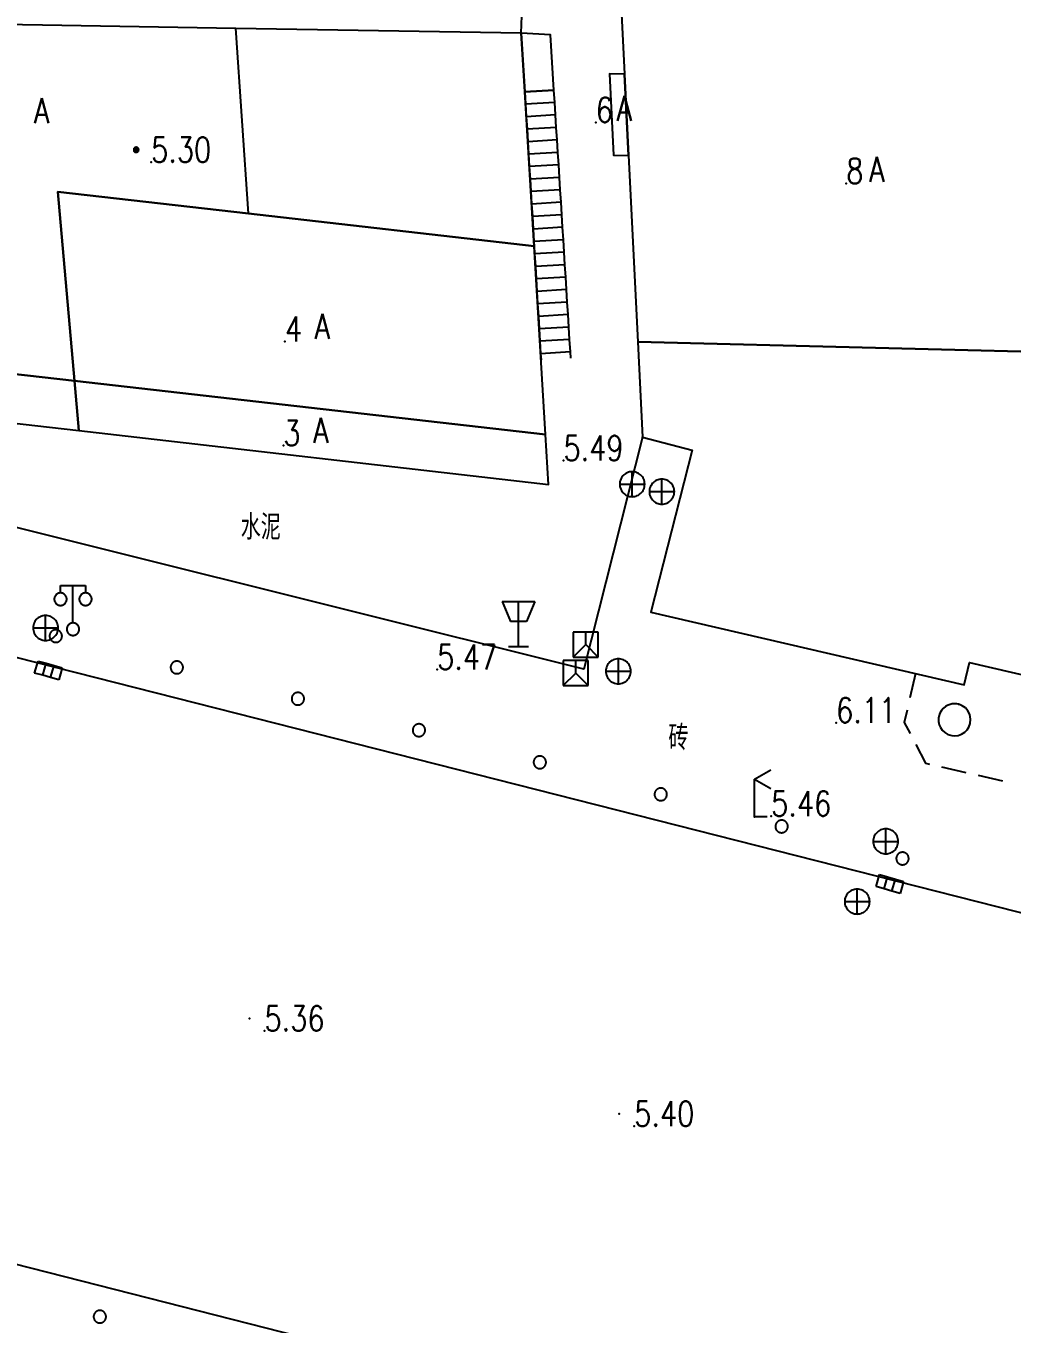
# Model space of a CAD drawing. Extents: x 500064 to 501389, y 2542464 to 2545400.
# Drawn here: x 500877.9 to 500917.3, y 2542684.2 to 2542736.1 of the extents above; entities that cross this region are included whole.
import ezdxf

# ---------------------------------------------------------------- set-up
doc = ezdxf.new("R2010")
doc.units = 0
doc.header["$LTSCALE"] = 0.5
doc.linetypes.add('CENTER', pattern=[50.8, 31.75, -6.35, 6.35, -6.35])
doc.layers.add('地形图', color=8, linetype='CONTINUOUS')
doc.styles.add('HZ', font='romans.shx', dxfattribs={"width": 0.8, "bigfont": 'hztxt.shx'})

msp = doc.modelspace()

# ---------------------------------------------------------------- linework, layer by layer
at = {"layer": '地形图'}
for points in [[(500913.088, 2542738.08), (500913.115, 2542737.365), (500910.619, 2542737.238), (500910.59, 2542737.998), (500901.658, 2542737.708), (500901.833, 2542734.212), (500901.994, 2542730.961), (500902.364, 2542723.508), (500921.375, 2542723.033), (500921.285, 2542719.441), (500941.862, 2542718.932), (500941.429, 2542726), (500941.28, 2542728.431), (500941.172, 2542730.194), (500932.115, 2542730.126), (500921.55, 2542730.046), (500921.476, 2542727.084), (500918.377, 2542727.161), (500918.517, 2542732.759), (500921.594, 2542732.682), (500921.691, 2542738.36)], [(500874.561, 2542736.246), (500869.618, 2542736.33), (500870.791, 2542722.982), (500879.85, 2542721.95), (500879.176, 2542729.517), (500886.805, 2542728.647), (500898.223, 2542727.344), (500897.85, 2542733.514), (500897.708, 2542735.858), (500886.296, 2542736.049), (500878.573, 2542736.179)], [(500899.016, 2542733.584), (500898.878, 2542735.788), (500897.708, 2542735.858), (500897.85, 2542733.514)], [(500901.994, 2542730.961), (500901.833, 2542734.212), (500901.233, 2542734.227), (500901.395, 2542730.981)], [(500898.223, 2542727.344), (500886.805, 2542728.647), (500879.176, 2542729.517), (500879.85, 2542721.95), (500898.678, 2542719.808)], [(500902.553, 2542719.694), (500904.541, 2542719.175), (500902.892, 2542712.695), (500915.418, 2542709.788), (500915.626, 2542710.683), (500923.378, 2542708.888), (500923.17, 2542707.991), (500929.098, 2542706.619), (500929.55, 2542708.57), (500942.515, 2542708.249), (500941.862, 2542718.932), (500921.285, 2542719.441), (500921.375, 2542723.033), (500902.364, 2542723.508)], [(500870.791, 2542722.982), (500870.985, 2542720.995), (500880.027, 2542719.96), (500879.85, 2542721.95)], [(500879.85, 2542721.95), (500880.027, 2542719.96), (500898.799, 2542717.811), (500898.678, 2542719.808)]]:
    msp.add_lwpolyline(points, close=True, dxfattribs=at)
for points in [[(500897.708, 2542735.858), (500897.768, 2542737.607)], [(500886.805, 2542728.647), (500886.296, 2542736.061)], [(500899.016, 2542733.584), (500898.878, 2542735.788), (500897.708, 2542735.858)], [(500899.016, 2542733.584), (500897.85, 2542733.514)], [(500897.85, 2542733.514), (500897.88, 2542733.014), (500897.91, 2542732.515), (500897.94, 2542732.016), (500897.971, 2542731.517), (500898.001, 2542731.018), (500898.031, 2542730.519), (500898.061, 2542730.02), (500898.091, 2542729.521), (500898.121, 2542729.022), (500898.151, 2542728.523), (500898.182, 2542728.024), (500898.212, 2542727.524), (500898.223, 2542727.344), (500898.242, 2542727.025), (500898.272, 2542726.526), (500898.302, 2542726.027), (500898.332, 2542725.528), (500898.363, 2542725.029), (500898.393, 2542724.53), (500898.423, 2542724.031), (500898.453, 2542723.532), (500898.483, 2542723.033), (500898.498, 2542722.786)], [(500899.688, 2542722.858), (500899.673, 2542723.105), (500899.641, 2542723.604), (500899.61, 2542724.103), (500899.579, 2542724.602), (500899.548, 2542725.101), (500899.517, 2542725.6), (500899.485, 2542726.099), (500899.454, 2542726.598), (500899.423, 2542727.097), (500899.392, 2542727.596), (500899.36, 2542728.095), (500899.329, 2542728.594), (500899.298, 2542729.093), (500899.266, 2542729.592), (500899.235, 2542730.091), (500899.204, 2542730.59), (500899.173, 2542731.089), (500899.142, 2542731.588), (500899.11, 2542732.087), (500899.079, 2542732.586), (500899.047, 2542733.085), (500899.016, 2542733.584)], [(500899.047, 2542733.085), (500897.88, 2542733.014)], [(500899.079, 2542732.586), (500897.91, 2542732.515)], [(500899.11, 2542732.087), (500897.94, 2542732.016)], [(500882.314, 2542731.092), (500882.325, 2542731.093), (500882.335, 2542731.094), (500882.345, 2542731.097), (500882.355, 2542731.101), (500882.364, 2542731.106), (500882.373, 2542731.111), (500882.381, 2542731.118), (500882.388, 2542731.125), (500882.395, 2542731.133), (500882.398, 2542731.138), (500882.401, 2542731.142), (500882.405, 2542731.152), (500882.409, 2542731.161), (500882.412, 2542731.171), (500882.414, 2542731.182), (500882.414, 2542731.192), (500882.414, 2542731.203), (500882.412, 2542731.213), (500882.409, 2542731.223), (500882.405, 2542731.233), (500882.402, 2542731.239), (500882.401, 2542731.242), (500882.395, 2542731.251), (500882.388, 2542731.259), (500882.381, 2542731.267), (500882.373, 2542731.273), (500882.364, 2542731.279), (500882.363, 2542731.279), (500882.355, 2542731.284), (500882.345, 2542731.287), (500882.335, 2542731.29), (500882.325, 2542731.292), (500882.314, 2542731.292), (500882.304, 2542731.292), (500882.293, 2542731.29), (500882.283, 2542731.287), (500882.273, 2542731.284), (500882.264, 2542731.279), (500882.255, 2542731.273), (500882.247, 2542731.267), (500882.24, 2542731.259), (500882.233, 2542731.251), (500882.23, 2542731.246), (500882.227, 2542731.242), (500882.223, 2542731.233), (500882.219, 2542731.223), (500882.216, 2542731.213), (500882.215, 2542731.203), (500882.214, 2542731.192), (500882.215, 2542731.182), (500882.216, 2542731.171), (500882.219, 2542731.161), (500882.223, 2542731.152), (500882.226, 2542731.145), (500882.227, 2542731.142), (500882.233, 2542731.133), (500882.24, 2542731.125), (500882.247, 2542731.118), (500882.255, 2542731.111), (500882.264, 2542731.106), (500882.265, 2542731.105), (500882.273, 2542731.101), (500882.283, 2542731.097), (500882.293, 2542731.094), (500882.304, 2542731.093), (500882.314, 2542731.092)], [(500882.265, 2542731.105), (500882.398, 2542731.138), (500882.401, 2542731.142), (500882.227, 2542731.142), (500882.226, 2542731.145), (500882.414, 2542731.192), (500882.214, 2542731.192), (500882.402, 2542731.239), (500882.401, 2542731.242), (500882.227, 2542731.242), (500882.23, 2542731.246), (500882.363, 2542731.279)], [(500899.142, 2542731.588), (500897.971, 2542731.517)], [(500899.173, 2542731.089), (500898.001, 2542731.018)], [(500899.204, 2542730.59), (500898.031, 2542730.519)], [(500899.235, 2542730.091), (500898.061, 2542730.02)], [(500898.223, 2542727.344), (500886.805, 2542728.647), (500879.176, 2542729.517), (500879.849, 2542721.956)], [(500899.266, 2542729.592), (500898.091, 2542729.521)], [(500899.298, 2542729.093), (500898.121, 2542729.022)], [(500899.329, 2542728.594), (500898.151, 2542728.523)], [(500899.36, 2542728.095), (500898.182, 2542728.024)], [(500899.392, 2542727.596), (500898.212, 2542727.524)], [(500899.423, 2542727.097), (500898.242, 2542727.025)], [(500899.454, 2542726.598), (500898.272, 2542726.526)], [(500899.485, 2542726.099), (500898.302, 2542726.027)], [(500899.517, 2542725.6), (500898.332, 2542725.528)], [(500899.548, 2542725.101), (500898.363, 2542725.029)], [(500899.579, 2542724.602), (500898.393, 2542724.53)], [(500899.61, 2542724.103), (500898.423, 2542724.031)], [(500899.641, 2542723.604), (500898.453, 2542723.532)], [(500902.407, 2542723.507), (500921.375, 2542723.033), (500921.285, 2542719.441), (500941.84, 2542718.929)], [(500870.791, 2542722.982), (500870.996, 2542717.712), (500871.112, 2542714.733), (500871.154, 2542714.477), (500871.201, 2542714.27), (500871.253, 2542714.087), (500871.391, 2542713.713), (500871.518, 2542713.447), (500871.657, 2542713.204), (500871.838, 2542712.94), (500872.007, 2542712.73), (500872.308, 2542712.419), (500872.507, 2542712.248), (500872.665, 2542712.128), (500939.943, 2542695.013)], [(500870.792, 2542722.982), (500870.985, 2542720.995), (500880.027, 2542719.96), (500879.85, 2542721.95)], [(500899.673, 2542723.105), (500898.483, 2542723.033)], [(500879.85, 2542721.95), (500880.027, 2542719.96), (500898.799, 2542717.811), (500898.678, 2542719.808)], [(500902.553, 2542719.694), (500900.214, 2542710.415), (500870.996, 2542717.712)], [(500902.144, 2542717.317), (500902.196, 2542717.32), (500902.248, 2542717.328), (500902.299, 2542717.342), (500902.347, 2542717.361), (500902.394, 2542717.384), (500902.438, 2542717.413), (500902.479, 2542717.446), (500902.516, 2542717.483), (500902.549, 2542717.524), (500902.577, 2542717.567), (500902.601, 2542717.614), (500902.62, 2542717.663), (500902.633, 2542717.713), (500902.641, 2542717.765), (500902.644, 2542717.817), (500902.641, 2542717.87), (500902.633, 2542717.921), (500902.62, 2542717.972), (500902.601, 2542718.021), (500902.577, 2542718.067), (500902.549, 2542718.111), (500902.516, 2542718.152), (500902.479, 2542718.189), (500902.438, 2542718.222), (500902.394, 2542718.25), (500902.347, 2542718.274), (500902.299, 2542718.293), (500902.248, 2542718.307), (500902.196, 2542718.315), (500902.144, 2542718.317), (500902.092, 2542718.315), (500902.04, 2542718.307), (500901.99, 2542718.293), (500901.941, 2542718.274), (500901.894, 2542718.25), (500901.85, 2542718.222), (500901.809, 2542718.189), (500901.772, 2542718.152), (500901.74, 2542718.111), (500901.711, 2542718.067), (500901.687, 2542718.021), (500901.669, 2542717.972), (500901.655, 2542717.921), (500901.647, 2542717.87), (500901.644, 2542717.817), (500901.647, 2542717.765), (500901.655, 2542717.713), (500901.669, 2542717.663), (500901.687, 2542717.614), (500901.711, 2542717.567), (500901.74, 2542717.524), (500901.772, 2542717.483), (500901.809, 2542717.446), (500901.85, 2542717.413), (500901.894, 2542717.384), (500901.941, 2542717.361), (500901.99, 2542717.342), (500902.04, 2542717.328), (500902.092, 2542717.32), (500902.144, 2542717.317)], [(500902.144, 2542717.317), (500902.144, 2542717.817), (500902.144, 2542718.317)], [(500901.644, 2542717.817), (500902.144, 2542717.817), (500902.644, 2542717.817)], [(500903.33, 2542717.02), (500903.382, 2542717.022), (500903.433, 2542717.031), (500903.484, 2542717.044), (500903.533, 2542717.063), (500903.58, 2542717.087), (500903.623, 2542717.115), (500903.664, 2542717.148), (500903.701, 2542717.185), (500903.734, 2542717.226), (500903.763, 2542717.27), (500903.786, 2542717.316), (500903.805, 2542717.365), (500903.819, 2542717.416), (500903.827, 2542717.468), (500903.83, 2542717.52), (500903.827, 2542717.572), (500903.819, 2542717.624), (500903.805, 2542717.674), (500903.786, 2542717.723), (500903.763, 2542717.77), (500903.734, 2542717.814), (500903.701, 2542717.854), (500903.664, 2542717.891), (500903.623, 2542717.924), (500903.58, 2542717.953), (500903.533, 2542717.977), (500903.484, 2542717.995), (500903.433, 2542718.009), (500903.382, 2542718.017), (500903.33, 2542718.02), (500903.277, 2542718.017), (500903.226, 2542718.009), (500903.175, 2542717.995), (500903.126, 2542717.977), (500903.08, 2542717.953), (500903.036, 2542717.924), (500902.995, 2542717.891), (500902.958, 2542717.854), (500902.925, 2542717.814), (500902.896, 2542717.77), (500902.873, 2542717.723), (500902.854, 2542717.674), (500902.84, 2542717.624), (500902.832, 2542717.572), (500902.83, 2542717.52), (500902.832, 2542717.468), (500902.84, 2542717.416), (500902.854, 2542717.365), (500902.873, 2542717.316), (500902.896, 2542717.27), (500902.925, 2542717.226), (500902.958, 2542717.185), (500902.995, 2542717.148), (500903.036, 2542717.115), (500903.08, 2542717.087), (500903.126, 2542717.063), (500903.175, 2542717.044), (500903.226, 2542717.031), (500903.277, 2542717.022), (500903.33, 2542717.02)], [(500903.33, 2542717.02), (500903.33, 2542717.52), (500903.33, 2542718.02)], [(500902.83, 2542717.52), (500903.33, 2542717.52), (500903.83, 2542717.52)], [(500879.288, 2542713.467), (500879.288, 2542713.767)], [(500879.288, 2542713.767), (500879.788, 2542713.767), (500880.288, 2542713.767)], [(500879.788, 2542712.267), (500879.788, 2542713.767)], [(500880.288, 2542713.767), (500880.288, 2542713.467)], [(500879.288, 2542712.967), (500879.314, 2542712.969), (500879.34, 2542712.973), (500879.365, 2542712.979), (500879.39, 2542712.989), (500879.413, 2542713.001), (500879.435, 2542713.015), (500879.455, 2542713.031), (500879.474, 2542713.05), (500879.49, 2542713.07), (500879.505, 2542713.092), (500879.517, 2542713.115), (500879.526, 2542713.14), (500879.533, 2542713.165), (500879.537, 2542713.191), (500879.538, 2542713.217), (500879.537, 2542713.243), (500879.533, 2542713.269), (500879.526, 2542713.294), (500879.517, 2542713.319), (500879.505, 2542713.342), (500879.49, 2542713.364), (500879.474, 2542713.384), (500879.455, 2542713.403), (500879.435, 2542713.419), (500879.413, 2542713.434), (500879.39, 2542713.446), (500879.365, 2542713.455), (500879.34, 2542713.462), (500879.314, 2542713.466), (500879.288, 2542713.467), (500879.262, 2542713.466), (500879.236, 2542713.462), (500879.211, 2542713.455), (500879.187, 2542713.446), (500879.163, 2542713.434), (500879.141, 2542713.419), (500879.121, 2542713.403), (500879.102, 2542713.384), (500879.086, 2542713.364), (500879.072, 2542713.342), (500879.06, 2542713.319), (500879.05, 2542713.294), (500879.044, 2542713.269), (500879.04, 2542713.243), (500879.038, 2542713.217), (500879.04, 2542713.191), (500879.044, 2542713.165), (500879.05, 2542713.14), (500879.06, 2542713.115), (500879.072, 2542713.092), (500879.086, 2542713.07), (500879.102, 2542713.05), (500879.121, 2542713.031), (500879.141, 2542713.015), (500879.163, 2542713.001), (500879.187, 2542712.989), (500879.211, 2542712.979), (500879.236, 2542712.973), (500879.262, 2542712.969), (500879.288, 2542712.967)], [(500880.288, 2542712.967), (500880.314, 2542712.969), (500880.34, 2542712.973), (500880.365, 2542712.979), (500880.39, 2542712.989), (500880.413, 2542713.001), (500880.435, 2542713.015), (500880.455, 2542713.031), (500880.474, 2542713.05), (500880.49, 2542713.07), (500880.505, 2542713.092), (500880.517, 2542713.115), (500880.526, 2542713.14), (500880.533, 2542713.165), (500880.537, 2542713.191), (500880.538, 2542713.217), (500880.537, 2542713.243), (500880.533, 2542713.269), (500880.526, 2542713.294), (500880.517, 2542713.319), (500880.505, 2542713.342), (500880.49, 2542713.364), (500880.474, 2542713.384), (500880.455, 2542713.403), (500880.435, 2542713.419), (500880.413, 2542713.434), (500880.39, 2542713.446), (500880.365, 2542713.455), (500880.34, 2542713.462), (500880.314, 2542713.466), (500880.288, 2542713.467), (500880.262, 2542713.466), (500880.236, 2542713.462), (500880.211, 2542713.455), (500880.187, 2542713.446), (500880.163, 2542713.434), (500880.141, 2542713.419), (500880.121, 2542713.403), (500880.102, 2542713.384), (500880.086, 2542713.364), (500880.072, 2542713.342), (500880.06, 2542713.319), (500880.05, 2542713.294), (500880.044, 2542713.269), (500880.04, 2542713.243), (500880.038, 2542713.217), (500880.04, 2542713.191), (500880.044, 2542713.165), (500880.05, 2542713.14), (500880.06, 2542713.115), (500880.072, 2542713.092), (500880.086, 2542713.07), (500880.102, 2542713.05), (500880.121, 2542713.031), (500880.141, 2542713.015), (500880.163, 2542713.001), (500880.187, 2542712.989), (500880.211, 2542712.979), (500880.236, 2542712.973), (500880.262, 2542712.969), (500880.288, 2542712.967)], [(500896.948, 2542713.12), (500897.273, 2542712.32)], [(500896.948, 2542713.12), (500897.598, 2542713.12), (500898.248, 2542713.12)], [(500897.598, 2542711.32), (500897.598, 2542712.32), (500897.598, 2542713.12)], [(500898.248, 2542713.12), (500897.923, 2542712.32)], [(500878.693, 2542711.568), (500878.745, 2542711.57), (500878.797, 2542711.579), (500878.847, 2542711.592), (500878.888, 2542711.608), (500878.896, 2542711.611), (500878.943, 2542711.635), (500878.987, 2542711.663), (500879.027, 2542711.696), (500879.064, 2542711.733), (500879.097, 2542711.774), (500879.126, 2542711.818), (500879.15, 2542711.864), (500879.168, 2542711.913), (500879.182, 2542711.964), (500879.184, 2542711.977), (500879.19, 2542712.015), (500879.193, 2542712.068), (500879.19, 2542712.12), (500879.182, 2542712.172), (500879.168, 2542712.222), (500879.15, 2542712.271), (500879.126, 2542712.318), (500879.097, 2542712.362), (500879.064, 2542712.402), (500879.027, 2542712.439), (500878.987, 2542712.472), (500878.943, 2542712.501), (500878.896, 2542712.524), (500878.847, 2542712.543), (500878.797, 2542712.557), (500878.745, 2542712.565), (500878.693, 2542712.568), (500878.641, 2542712.565), (500878.589, 2542712.557), (500878.538, 2542712.543), (500878.489, 2542712.524), (500878.443, 2542712.501), (500878.399, 2542712.472), (500878.358, 2542712.439), (500878.321, 2542712.402), (500878.288, 2542712.362), (500878.26, 2542712.318), (500878.236, 2542712.271), (500878.217, 2542712.222), (500878.204, 2542712.172), (500878.196, 2542712.12), (500878.193, 2542712.068), (500878.196, 2542712.015), (500878.204, 2542711.964), (500878.217, 2542711.913), (500878.236, 2542711.864), (500878.26, 2542711.818), (500878.288, 2542711.774), (500878.321, 2542711.733), (500878.358, 2542711.696), (500878.399, 2542711.663), (500878.443, 2542711.635), (500878.489, 2542711.611), (500878.538, 2542711.592), (500878.589, 2542711.579), (500878.641, 2542711.57), (500878.693, 2542711.568)], [(500878.693, 2542711.568), (500878.693, 2542712.068), (500878.693, 2542712.568)], [(500878.193, 2542712.068), (500878.693, 2542712.068), (500879.193, 2542712.068)], [(500879.099, 2542711.492), (500879.114, 2542711.492), (500879.13, 2542711.494), (500879.146, 2542711.496), (500879.161, 2542711.5), (500879.176, 2542711.504), (500879.191, 2542711.509), (500879.205, 2542711.516), (500879.219, 2542711.523), (500879.233, 2542711.531), (500879.246, 2542711.539), (500879.258, 2542711.549), (500879.27, 2542711.559), (500879.281, 2542711.57), (500879.291, 2542711.582), (500879.301, 2542711.595), (500879.31, 2542711.608), (500879.318, 2542711.621), (500879.325, 2542711.635), (500879.331, 2542711.649), (500879.337, 2542711.664), (500879.341, 2542711.679), (500879.345, 2542711.695), (500879.347, 2542711.71), (500879.349, 2542711.726), (500879.349, 2542711.741), (500879.349, 2542711.757), (500879.347, 2542711.773), (500879.345, 2542711.788), (500879.341, 2542711.804), (500879.337, 2542711.819), (500879.332, 2542711.833), (500879.326, 2542711.848), (500879.319, 2542711.862), (500879.311, 2542711.875), (500879.302, 2542711.888), (500879.292, 2542711.901), (500879.282, 2542711.913), (500879.271, 2542711.924), (500879.259, 2542711.934), (500879.247, 2542711.944), (500879.234, 2542711.953), (500879.22, 2542711.961), (500879.206, 2542711.968), (500879.192, 2542711.974), (500879.184, 2542711.977), (500879.177, 2542711.98), (500879.162, 2542711.984), (500879.147, 2542711.987), (500879.131, 2542711.99), (500879.115, 2542711.991), (500879.1, 2542711.992), (500879.084, 2542711.991), (500879.068, 2542711.99), (500879.053, 2542711.988), (500879.038, 2542711.984), (500879.022, 2542711.98), (500879.008, 2542711.975), (500878.993, 2542711.968), (500878.979, 2542711.961), (500878.966, 2542711.953), (500878.953, 2542711.945), (500878.94, 2542711.935), (500878.928, 2542711.925), (500878.917, 2542711.913), (500878.907, 2542711.902), (500878.897, 2542711.889), (500878.888, 2542711.876), (500878.88, 2542711.863), (500878.873, 2542711.849), (500878.867, 2542711.834), (500878.862, 2542711.82), (500878.857, 2542711.805), (500878.854, 2542711.789), (500878.851, 2542711.774), (500878.85, 2542711.758), (500878.849, 2542711.742), (500878.85, 2542711.727), (500878.851, 2542711.711), (500878.854, 2542711.696), (500878.857, 2542711.68), (500878.861, 2542711.665), (500878.867, 2542711.65), (500878.873, 2542711.636), (500878.88, 2542711.622), (500878.888, 2542711.608), (500878.897, 2542711.595), (500878.906, 2542711.583), (500878.917, 2542711.571), (500878.928, 2542711.56), (500878.939, 2542711.55), (500878.952, 2542711.54), (500878.965, 2542711.531), (500878.978, 2542711.523), (500878.992, 2542711.516), (500879.007, 2542711.51), (500879.021, 2542711.504), (500879.036, 2542711.5), (500879.052, 2542711.496), (500879.067, 2542711.494), (500879.083, 2542711.492), (500879.099, 2542711.492)], [(500879.788, 2542711.767), (500879.814, 2542711.769), (500879.84, 2542711.773), (500879.865, 2542711.779), (500879.89, 2542711.789), (500879.913, 2542711.801), (500879.935, 2542711.815), (500879.955, 2542711.831), (500879.974, 2542711.85), (500879.99, 2542711.87), (500880.005, 2542711.892), (500880.017, 2542711.915), (500880.026, 2542711.94), (500880.033, 2542711.965), (500880.037, 2542711.991), (500880.038, 2542712.017), (500880.037, 2542712.043), (500880.033, 2542712.069), (500880.026, 2542712.094), (500880.017, 2542712.119), (500880.005, 2542712.142), (500879.99, 2542712.164), (500879.974, 2542712.184), (500879.955, 2542712.203), (500879.935, 2542712.219), (500879.913, 2542712.234), (500879.89, 2542712.246), (500879.865, 2542712.255), (500879.84, 2542712.262), (500879.814, 2542712.266), (500879.788, 2542712.267), (500879.762, 2542712.266), (500879.736, 2542712.262), (500879.711, 2542712.255), (500879.687, 2542712.246), (500879.663, 2542712.234), (500879.641, 2542712.219), (500879.621, 2542712.203), (500879.602, 2542712.184), (500879.586, 2542712.164), (500879.572, 2542712.142), (500879.56, 2542712.119), (500879.55, 2542712.094), (500879.544, 2542712.069), (500879.54, 2542712.043), (500879.538, 2542712.017), (500879.54, 2542711.991), (500879.544, 2542711.965), (500879.55, 2542711.94), (500879.56, 2542711.915), (500879.572, 2542711.892), (500879.586, 2542711.87), (500879.602, 2542711.85), (500879.621, 2542711.831), (500879.641, 2542711.815), (500879.663, 2542711.801), (500879.687, 2542711.789), (500879.711, 2542711.779), (500879.736, 2542711.773), (500879.762, 2542711.769), (500879.788, 2542711.767)], [(500897.598, 2542712.32), (500897.273, 2542712.32)], [(500897.923, 2542712.32), (500897.598, 2542712.32)], [(500899.784, 2542711.902), (500899.784, 2542710.902)], [(500900.784, 2542711.902), (500900.284, 2542711.902), (500899.784, 2542711.902)], [(500900.284, 2542711.402), (500900.284, 2542711.902)], [(500900.784, 2542710.902), (500900.784, 2542711.902)], [(500895.509, 2542682.011), (500780.472, 2542711.364), (500780.167, 2542711.356), (500779.894, 2542711.319), (500779.437, 2542711.188), (500778.873, 2542710.884), (500778.347, 2542710.388), (500778.023, 2542709.87), (500777.406, 2542707.397), (500777.501, 2542673.51)], [(500897.198, 2542711.32), (500897.598, 2542711.32), (500897.998, 2542711.32)], [(500899.784, 2542710.902), (500900.284, 2542711.402)], [(500900.284, 2542711.402), (500900.784, 2542710.902)], [(500878.254, 2542710.262), (500878.391, 2542710.743)], [(500878.391, 2542710.743), (500878.713, 2542710.652), (500879.03, 2542710.561), (500879.353, 2542710.47)], [(500878.576, 2542710.171), (500878.713, 2542710.652)], [(500878.894, 2542710.08), (500879.03, 2542710.561)], [(500879.353, 2542710.47), (500879.216, 2542709.989)], [(500883.939, 2542710.238), (500883.955, 2542710.238), (500883.97, 2542710.24), (500883.986, 2542710.242), (500884.001, 2542710.246), (500884.016, 2542710.25), (500884.031, 2542710.255), (500884.045, 2542710.261), (500884.059, 2542710.269), (500884.073, 2542710.277), (500884.086, 2542710.285), (500884.098, 2542710.295), (500884.11, 2542710.305), (500884.121, 2542710.316), (500884.132, 2542710.328), (500884.141, 2542710.34), (500884.15, 2542710.353), (500884.158, 2542710.367), (500884.165, 2542710.381), (500884.172, 2542710.395), (500884.177, 2542710.41), (500884.181, 2542710.425), (500884.185, 2542710.441), (500884.187, 2542710.456), (500884.189, 2542710.472), (500884.189, 2542710.487), (500884.189, 2542710.503), (500884.187, 2542710.519), (500884.185, 2542710.534), (500884.182, 2542710.55), (500884.177, 2542710.565), (500884.172, 2542710.579), (500884.166, 2542710.594), (500884.159, 2542710.608), (500884.151, 2542710.621), (500884.142, 2542710.634), (500884.132, 2542710.647), (500884.122, 2542710.659), (500884.111, 2542710.67), (500884.099, 2542710.68), (500884.087, 2542710.69), (500884.074, 2542710.699), (500884.06, 2542710.707), (500884.046, 2542710.714), (500884.032, 2542710.72), (500884.017, 2542710.726), (500884.002, 2542710.73), (500883.987, 2542710.733), (500883.971, 2542710.736), (500883.956, 2542710.737), (500883.94, 2542710.738), (500883.924, 2542710.737), (500883.909, 2542710.736), (500883.893, 2542710.734), (500883.878, 2542710.73), (500883.863, 2542710.726), (500883.848, 2542710.721), (500883.833, 2542710.714), (500883.819, 2542710.707), (500883.806, 2542710.699), (500883.793, 2542710.69), (500883.78, 2542710.681), (500883.769, 2542710.67), (500883.758, 2542710.659), (500883.747, 2542710.648), (500883.737, 2542710.635), (500883.729, 2542710.622), (500883.721, 2542710.609), (500883.713, 2542710.595), (500883.707, 2542710.58), (500883.702, 2542710.566), (500883.697, 2542710.551), (500883.694, 2542710.535), (500883.691, 2542710.52), (500883.69, 2542710.504), (500883.689, 2542710.488), (500883.69, 2542710.473), (500883.691, 2542710.457), (500883.694, 2542710.442), (500883.697, 2542710.426), (500883.701, 2542710.411), (500883.707, 2542710.396), (500883.713, 2542710.382), (500883.72, 2542710.368), (500883.728, 2542710.354), (500883.737, 2542710.341), (500883.746, 2542710.329), (500883.757, 2542710.317), (500883.768, 2542710.306), (500883.78, 2542710.296), (500883.792, 2542710.286), (500883.805, 2542710.277), (500883.818, 2542710.269), (500883.832, 2542710.262), (500883.847, 2542710.256), (500883.862, 2542710.25), (500883.877, 2542710.246), (500883.892, 2542710.242), (500883.908, 2542710.24), (500883.923, 2542710.238), (500883.939, 2542710.238)], [(500899.387, 2542710.759), (500899.387, 2542709.759)], [(500900.387, 2542710.759), (500899.887, 2542710.759), (500899.387, 2542710.759)], [(500899.784, 2542710.902), (500900.784, 2542710.902)], [(500899.887, 2542710.259), (500899.887, 2542710.759)], [(500900.387, 2542709.759), (500900.387, 2542710.759)], [(500901.589, 2542709.835), (500901.642, 2542709.837), (500901.693, 2542709.846), (500901.744, 2542709.859), (500901.793, 2542709.878), (500901.839, 2542709.902), (500901.883, 2542709.93), (500901.924, 2542709.963), (500901.961, 2542710), (500901.994, 2542710.041), (500902.022, 2542710.085), (500902.046, 2542710.131), (500902.065, 2542710.18), (500902.078, 2542710.231), (500902.087, 2542710.282), (500902.089, 2542710.335), (500902.087, 2542710.387), (500902.078, 2542710.439), (500902.065, 2542710.489), (500902.046, 2542710.538), (500902.022, 2542710.585), (500901.994, 2542710.628), (500901.961, 2542710.669), (500901.924, 2542710.706), (500901.883, 2542710.739), (500901.839, 2542710.768), (500901.793, 2542710.791), (500901.744, 2542710.81), (500901.693, 2542710.824), (500901.642, 2542710.832), (500901.589, 2542710.835), (500901.537, 2542710.832), (500901.485, 2542710.824), (500901.435, 2542710.81), (500901.386, 2542710.791), (500901.339, 2542710.768), (500901.295, 2542710.739), (500901.255, 2542710.706), (500901.218, 2542710.669), (500901.185, 2542710.628), (500901.156, 2542710.585), (500901.133, 2542710.538), (500901.114, 2542710.489), (500901.1, 2542710.439), (500901.092, 2542710.387), (500901.089, 2542710.335), (500901.092, 2542710.282), (500901.1, 2542710.231), (500901.114, 2542710.18), (500901.133, 2542710.131), (500901.156, 2542710.085), (500901.185, 2542710.041), (500901.218, 2542710), (500901.255, 2542709.963), (500901.295, 2542709.93), (500901.339, 2542709.902), (500901.386, 2542709.878), (500901.435, 2542709.859), (500901.485, 2542709.846), (500901.537, 2542709.837), (500901.589, 2542709.835)], [(500901.589, 2542709.835), (500901.589, 2542710.335), (500901.589, 2542710.835)], [(500879.216, 2542709.989), (500878.894, 2542710.08), (500878.576, 2542710.171), (500878.254, 2542710.262)], [(500899.387, 2542709.759), (500899.887, 2542710.259)], [(500899.887, 2542710.259), (500900.387, 2542709.759)], [(500901.089, 2542710.335), (500901.589, 2542710.335), (500902.089, 2542710.335)], [(500913.47, 2542710.239), (500913.245, 2542709.266)], [(500888.779, 2542708.984), (500888.795, 2542708.984), (500888.81, 2542708.986), (500888.826, 2542708.988), (500888.841, 2542708.992), (500888.856, 2542708.996), (500888.871, 2542709.001), (500888.886, 2542709.007), (500888.9, 2542709.015), (500888.913, 2542709.022), (500888.926, 2542709.031), (500888.939, 2542709.041), (500888.95, 2542709.051), (500888.961, 2542709.062), (500888.972, 2542709.074), (500888.982, 2542709.086), (500888.99, 2542709.099), (500888.998, 2542709.113), (500889.006, 2542709.127), (500889.012, 2542709.141), (500889.017, 2542709.156), (500889.022, 2542709.171), (500889.025, 2542709.186), (500889.028, 2542709.202), (500889.029, 2542709.218), (500889.03, 2542709.233), (500889.029, 2542709.249), (500889.028, 2542709.265), (500889.025, 2542709.28), (500889.022, 2542709.295), (500889.018, 2542709.311), (500889.012, 2542709.325), (500889.006, 2542709.34), (500888.999, 2542709.354), (500888.991, 2542709.367), (500888.982, 2542709.38), (500888.973, 2542709.393), (500888.962, 2542709.405), (500888.951, 2542709.416), (500888.939, 2542709.426), (500888.927, 2542709.436), (500888.914, 2542709.445), (500888.901, 2542709.453), (500888.887, 2542709.46), (500888.872, 2542709.466), (500888.857, 2542709.471), (500888.842, 2542709.476), (500888.827, 2542709.479), (500888.811, 2542709.482), (500888.796, 2542709.483), (500888.78, 2542709.484), (500888.764, 2542709.483), (500888.749, 2542709.482), (500888.733, 2542709.48), (500888.718, 2542709.476), (500888.703, 2542709.472), (500888.688, 2542709.467), (500888.674, 2542709.46), (500888.66, 2542709.453), (500888.646, 2542709.445), (500888.633, 2542709.436), (500888.621, 2542709.427), (500888.609, 2542709.417), (500888.598, 2542709.405), (500888.587, 2542709.394), (500888.578, 2542709.381), (500888.569, 2542709.368), (500888.561, 2542709.355), (500888.554, 2542709.341), (500888.547, 2542709.326), (500888.542, 2542709.312), (500888.538, 2542709.297), (500888.534, 2542709.281), (500888.532, 2542709.266), (500888.53, 2542709.25), (500888.53, 2542709.234), (500888.53, 2542709.219), (500888.531, 2542709.203), (500888.534, 2542709.188), (500888.537, 2542709.172), (500888.542, 2542709.157), (500888.547, 2542709.142), (500888.553, 2542709.128), (500888.56, 2542709.114), (500888.568, 2542709.1), (500888.577, 2542709.087), (500888.587, 2542709.075), (500888.597, 2542709.063), (500888.608, 2542709.052), (500888.62, 2542709.042), (500888.632, 2542709.032), (500888.645, 2542709.023), (500888.659, 2542709.015), (500888.673, 2542709.008), (500888.687, 2542709.002), (500888.702, 2542708.996), (500888.717, 2542708.992), (500888.732, 2542708.988), (500888.748, 2542708.986), (500888.763, 2542708.984), (500888.779, 2542708.984)], [(500899.387, 2542709.759), (500900.387, 2542709.759)], [(500915.045, 2542707.751), (500915.173, 2542707.766), (500915.304, 2542707.812), (500915.441, 2542707.9), (500915.532, 2542707.993), (500915.599, 2542708.095), (500915.653, 2542708.24), (500915.671, 2542708.416), (500915.635, 2542708.606), (500915.566, 2542708.744), (500915.461, 2542708.867), (500915.337, 2542708.955), (500915.23, 2542709.001), (500915.185, 2542709.014), (500915.124, 2542709.026), (500915.067, 2542709.032), (500915.018, 2542709.033), (500914.935, 2542709.026), (500914.851, 2542709.008), (500914.778, 2542708.982), (500914.683, 2542708.932), (500914.578, 2542708.848), (500914.504, 2542708.759), (500914.446, 2542708.657), (500914.401, 2542708.52), (500914.392, 2542708.456), (500914.392, 2542708.325), (500914.421, 2542708.191), (500914.465, 2542708.088), (500914.54, 2542707.978), (500914.644, 2542707.88), (500914.765, 2542707.808), (500914.818, 2542707.786), (500914.916, 2542707.761), (500915.045, 2542707.751)], [(500913.132, 2542708.779), (500913.018, 2542708.29), (500913.25, 2542707.848)], [(500893.616, 2542707.725), (500893.632, 2542707.725), (500893.648, 2542707.726), (500893.663, 2542707.729), (500893.679, 2542707.732), (500893.694, 2542707.736), (500893.709, 2542707.741), (500893.723, 2542707.747), (500893.737, 2542707.754), (500893.751, 2542707.762), (500893.764, 2542707.771), (500893.776, 2542707.781), (500893.788, 2542707.791), (500893.799, 2542707.802), (500893.81, 2542707.814), (500893.819, 2542707.826), (500893.828, 2542707.839), (500893.836, 2542707.852), (500893.844, 2542707.866), (500893.85, 2542707.881), (500893.856, 2542707.895), (500893.86, 2542707.91), (500893.864, 2542707.926), (500893.866, 2542707.941), (500893.868, 2542707.957), (500893.868, 2542707.972), (500893.868, 2542707.988), (500893.867, 2542708.004), (500893.864, 2542708.019), (500893.861, 2542708.035), (500893.857, 2542708.05), (500893.852, 2542708.065), (500893.845, 2542708.079), (500893.838, 2542708.093), (500893.831, 2542708.107), (500893.822, 2542708.12), (500893.812, 2542708.132), (500893.802, 2542708.144), (500893.791, 2542708.155), (500893.779, 2542708.166), (500893.767, 2542708.176), (500893.754, 2542708.184), (500893.741, 2542708.193), (500893.727, 2542708.2), (500893.712, 2542708.206), (500893.698, 2542708.212), (500893.683, 2542708.216), (500893.667, 2542708.22), (500893.652, 2542708.222), (500893.636, 2542708.224), (500893.62, 2542708.224), (500893.605, 2542708.224), (500893.589, 2542708.223), (500893.574, 2542708.22), (500893.558, 2542708.217), (500893.543, 2542708.213), (500893.528, 2542708.208), (500893.514, 2542708.202), (500893.5, 2542708.195), (500893.486, 2542708.187), (500893.473, 2542708.178), (500893.461, 2542708.168), (500893.449, 2542708.158), (500893.438, 2542708.147), (500893.427, 2542708.135), (500893.417, 2542708.123), (500893.408, 2542708.11), (500893.4, 2542708.097), (500893.393, 2542708.083), (500893.387, 2542708.068), (500893.381, 2542708.054), (500893.377, 2542708.039), (500893.373, 2542708.023), (500893.371, 2542708.008), (500893.369, 2542707.992), (500893.368, 2542707.977), (500893.369, 2542707.961), (500893.37, 2542707.945), (500893.372, 2542707.93), (500893.376, 2542707.914), (500893.38, 2542707.899), (500893.385, 2542707.884), (500893.391, 2542707.87), (500893.398, 2542707.856), (500893.406, 2542707.842), (500893.415, 2542707.829), (500893.424, 2542707.817), (500893.435, 2542707.805), (500893.446, 2542707.794), (500893.457, 2542707.783), (500893.47, 2542707.773), (500893.483, 2542707.765), (500893.496, 2542707.756), (500893.51, 2542707.749), (500893.524, 2542707.743), (500893.539, 2542707.737), (500893.554, 2542707.733), (500893.57, 2542707.729), (500893.585, 2542707.727), (500893.601, 2542707.725), (500893.616, 2542707.725)], [(500913.481, 2542707.405), (500913.872, 2542706.656), (500914.023, 2542706.622)], [(500898.449, 2542706.442), (500898.465, 2542706.442), (500898.48, 2542706.444), (500898.496, 2542706.446), (500898.511, 2542706.449), (500898.526, 2542706.453), (500898.541, 2542706.459), (500898.556, 2542706.465), (500898.57, 2542706.472), (500898.583, 2542706.48), (500898.596, 2542706.488), (500898.609, 2542706.498), (500898.621, 2542706.508), (500898.632, 2542706.519), (500898.642, 2542706.531), (500898.652, 2542706.543), (500898.661, 2542706.556), (500898.669, 2542706.57), (500898.676, 2542706.584), (500898.683, 2542706.598), (500898.688, 2542706.613), (500898.693, 2542706.628), (500898.696, 2542706.643), (500898.699, 2542706.658), (500898.7, 2542706.674), (500898.701, 2542706.69), (500898.701, 2542706.705), (500898.699, 2542706.721), (500898.697, 2542706.737), (500898.694, 2542706.752), (500898.689, 2542706.767), (500898.684, 2542706.782), (500898.678, 2542706.796), (500898.671, 2542706.81), (500898.663, 2542706.824), (500898.655, 2542706.837), (500898.645, 2542706.85), (500898.635, 2542706.861), (500898.624, 2542706.873), (500898.612, 2542706.883), (500898.6, 2542706.893), (500898.587, 2542706.902), (500898.573, 2542706.91), (500898.559, 2542706.917), (500898.545, 2542706.923), (500898.53, 2542706.929), (500898.515, 2542706.933), (500898.5, 2542706.937), (500898.484, 2542706.94), (500898.469, 2542706.941), (500898.453, 2542706.942), (500898.437, 2542706.941), (500898.422, 2542706.94), (500898.406, 2542706.938), (500898.391, 2542706.934), (500898.376, 2542706.93), (500898.361, 2542706.925), (500898.346, 2542706.919), (500898.332, 2542706.912), (500898.319, 2542706.904), (500898.306, 2542706.895), (500898.293, 2542706.886), (500898.281, 2542706.875), (500898.27, 2542706.864), (500898.26, 2542706.853), (500898.25, 2542706.84), (500898.241, 2542706.827), (500898.233, 2542706.814), (500898.226, 2542706.8), (500898.219, 2542706.786), (500898.214, 2542706.771), (500898.209, 2542706.756), (500898.206, 2542706.741), (500898.203, 2542706.725), (500898.202, 2542706.709), (500898.201, 2542706.694), (500898.201, 2542706.678), (500898.203, 2542706.662), (500898.205, 2542706.647), (500898.208, 2542706.632), (500898.213, 2542706.616), (500898.218, 2542706.602), (500898.224, 2542706.587), (500898.231, 2542706.573), (500898.239, 2542706.56), (500898.248, 2542706.546), (500898.257, 2542706.534), (500898.267, 2542706.522), (500898.278, 2542706.511), (500898.29, 2542706.5), (500898.303, 2542706.491), (500898.315, 2542706.482), (500898.329, 2542706.474), (500898.343, 2542706.466), (500898.357, 2542706.46), (500898.372, 2542706.455), (500898.387, 2542706.45), (500898.402, 2542706.447), (500898.418, 2542706.444), (500898.433, 2542706.442), (500898.449, 2542706.442)], [(500907.036, 2542706.015), (500907.685, 2542706.39)], [(500914.51, 2542706.509), (500915.484, 2542706.283)], [(500907.036, 2542704.515), (500907.036, 2542706.015)], [(500907.036, 2542706.015), (500907.685, 2542705.64)], [(500915.971, 2542706.171), (500916.946, 2542705.945)], [(500903.282, 2542705.159), (500903.297, 2542705.159), (500903.313, 2542705.161), (500903.329, 2542705.163), (500903.344, 2542705.166), (500903.359, 2542705.171), (500903.374, 2542705.176), (500903.388, 2542705.182), (500903.402, 2542705.189), (500903.416, 2542705.197), (500903.429, 2542705.206), (500903.442, 2542705.215), (500903.453, 2542705.225), (500903.465, 2542705.236), (500903.475, 2542705.248), (500903.485, 2542705.26), (500903.494, 2542705.273), (500903.502, 2542705.287), (500903.509, 2542705.301), (500903.515, 2542705.315), (500903.521, 2542705.33), (500903.525, 2542705.345), (500903.529, 2542705.36), (500903.532, 2542705.376), (500903.533, 2542705.391), (500903.534, 2542705.407), (500903.533, 2542705.423), (500903.532, 2542705.438), (500903.53, 2542705.454), (500903.526, 2542705.469), (500903.522, 2542705.484), (500903.517, 2542705.499), (500903.511, 2542705.514), (500903.504, 2542705.528), (500903.496, 2542705.541), (500903.487, 2542705.554), (500903.478, 2542705.567), (500903.467, 2542705.579), (500903.456, 2542705.59), (500903.445, 2542705.6), (500903.432, 2542705.61), (500903.419, 2542705.619), (500903.406, 2542705.627), (500903.392, 2542705.634), (500903.378, 2542705.641), (500903.363, 2542705.646), (500903.348, 2542705.651), (500903.333, 2542705.654), (500903.317, 2542705.657), (500903.301, 2542705.658), (500903.286, 2542705.659), (500903.27, 2542705.659), (500903.254, 2542705.657), (500903.239, 2542705.655), (500903.224, 2542705.652), (500903.208, 2542705.647), (500903.194, 2542705.642), (500903.179, 2542705.636), (500903.165, 2542705.629), (500903.151, 2542705.621), (500903.138, 2542705.613), (500903.126, 2542705.603), (500903.114, 2542705.593), (500903.103, 2542705.582), (500903.092, 2542705.57), (500903.083, 2542705.558), (500903.074, 2542705.545), (500903.066, 2542705.531), (500903.058, 2542705.517), (500903.052, 2542705.503), (500903.047, 2542705.488), (500903.042, 2542705.473), (500903.039, 2542705.458), (500903.036, 2542705.442), (500903.034, 2542705.427), (500903.034, 2542705.411), (500903.034, 2542705.395), (500903.035, 2542705.38), (500903.038, 2542705.364), (500903.041, 2542705.349), (500903.045, 2542705.334), (500903.051, 2542705.319), (500903.057, 2542705.304), (500903.064, 2542705.29), (500903.072, 2542705.277), (500903.08, 2542705.264), (500903.09, 2542705.251), (500903.1, 2542705.239), (500903.111, 2542705.228), (500903.123, 2542705.218), (500903.135, 2542705.208), (500903.148, 2542705.199), (500903.162, 2542705.191), (500903.175, 2542705.184), (500903.19, 2542705.177), (500903.205, 2542705.172), (500903.22, 2542705.167), (500903.235, 2542705.164), (500903.25, 2542705.161), (500903.266, 2542705.16), (500903.282, 2542705.159)], [(500907.536, 2542704.515), (500907.036, 2542704.515)], [(500908.114, 2542703.876), (500908.13, 2542703.877), (500908.146, 2542703.878), (500908.161, 2542703.88), (500908.177, 2542703.884), (500908.192, 2542703.888), (500908.207, 2542703.893), (500908.221, 2542703.899), (500908.235, 2542703.906), (500908.249, 2542703.914), (500908.262, 2542703.923), (500908.274, 2542703.932), (500908.286, 2542703.943), (500908.297, 2542703.954), (500908.308, 2542703.965), (500908.317, 2542703.978), (500908.326, 2542703.991), (500908.335, 2542704.004), (500908.342, 2542704.018), (500908.348, 2542704.032), (500908.354, 2542704.047), (500908.358, 2542704.062), (500908.362, 2542704.077), (500908.364, 2542704.093), (500908.366, 2542704.109), (500908.366, 2542704.124), (500908.366, 2542704.14), (500908.365, 2542704.156), (500908.362, 2542704.171), (500908.359, 2542704.187), (500908.355, 2542704.202), (500908.35, 2542704.217), (500908.343, 2542704.231), (500908.336, 2542704.245), (500908.329, 2542704.259), (500908.32, 2542704.272), (500908.31, 2542704.284), (500908.3, 2542704.296), (500908.289, 2542704.307), (500908.277, 2542704.318), (500908.265, 2542704.327), (500908.252, 2542704.336), (500908.239, 2542704.344), (500908.225, 2542704.352), (500908.21, 2542704.358), (500908.196, 2542704.363), (500908.181, 2542704.368), (500908.165, 2542704.372), (500908.15, 2542704.374), (500908.134, 2542704.376), (500908.118, 2542704.376), (500908.103, 2542704.376), (500908.087, 2542704.375), (500908.072, 2542704.372), (500908.056, 2542704.369), (500908.041, 2542704.365), (500908.026, 2542704.36), (500908.012, 2542704.353), (500907.998, 2542704.346), (500907.984, 2542704.338), (500907.971, 2542704.33), (500907.959, 2542704.32), (500907.947, 2542704.31), (500907.936, 2542704.299), (500907.925, 2542704.287), (500907.915, 2542704.275), (500907.906, 2542704.262), (500907.898, 2542704.249), (500907.891, 2542704.235), (500907.885, 2542704.22), (500907.879, 2542704.206), (500907.875, 2542704.19), (500907.871, 2542704.175), (500907.869, 2542704.16), (500907.867, 2542704.144), (500907.866, 2542704.128), (500907.867, 2542704.113), (500907.868, 2542704.097), (500907.87, 2542704.081), (500907.874, 2542704.066), (500907.878, 2542704.051), (500907.883, 2542704.036), (500907.889, 2542704.022), (500907.896, 2542704.008), (500907.904, 2542703.994), (500907.913, 2542703.981), (500907.923, 2542703.969), (500907.933, 2542703.957), (500907.944, 2542703.946), (500907.956, 2542703.935), (500907.968, 2542703.925), (500907.981, 2542703.916), (500907.994, 2542703.908), (500908.008, 2542703.901), (500908.023, 2542703.895), (500908.037, 2542703.889), (500908.052, 2542703.885), (500908.068, 2542703.881), (500908.083, 2542703.879), (500908.099, 2542703.877), (500908.114, 2542703.876)], [(500912.278, 2542703.028), (500912.331, 2542703.03), (500912.382, 2542703.039), (500912.433, 2542703.052), (500912.482, 2542703.071), (500912.528, 2542703.095), (500912.572, 2542703.123), (500912.613, 2542703.156), (500912.65, 2542703.193), (500912.683, 2542703.234), (500912.711, 2542703.278), (500912.735, 2542703.324), (500912.754, 2542703.373), (500912.767, 2542703.424), (500912.776, 2542703.475), (500912.778, 2542703.528), (500912.776, 2542703.58), (500912.767, 2542703.632), (500912.754, 2542703.682), (500912.735, 2542703.731), (500912.711, 2542703.778), (500912.683, 2542703.822), (500912.65, 2542703.862), (500912.613, 2542703.899), (500912.572, 2542703.932), (500912.528, 2542703.961), (500912.482, 2542703.985), (500912.433, 2542704.003), (500912.382, 2542704.017), (500912.331, 2542704.025), (500912.278, 2542704.028), (500912.226, 2542704.025), (500912.174, 2542704.017), (500912.124, 2542704.003), (500912.075, 2542703.985), (500912.028, 2542703.961), (500911.984, 2542703.932), (500911.944, 2542703.899), (500911.907, 2542703.862), (500911.874, 2542703.822), (500911.845, 2542703.778), (500911.822, 2542703.731), (500911.803, 2542703.682), (500911.789, 2542703.632), (500911.781, 2542703.58), (500911.778, 2542703.528), (500911.781, 2542703.475), (500911.789, 2542703.424), (500911.803, 2542703.373), (500911.822, 2542703.324), (500911.845, 2542703.278), (500911.874, 2542703.234), (500911.907, 2542703.193), (500911.944, 2542703.156), (500911.984, 2542703.123), (500912.028, 2542703.095), (500912.075, 2542703.071), (500912.124, 2542703.052), (500912.174, 2542703.039), (500912.226, 2542703.03), (500912.278, 2542703.028)], [(500912.278, 2542703.028), (500912.278, 2542703.528), (500912.278, 2542704.028)], [(500911.778, 2542703.528), (500912.278, 2542703.528), (500912.778, 2542703.528)], [(500912.947, 2542702.594), (500912.963, 2542702.594), (500912.978, 2542702.595), (500912.994, 2542702.598), (500913.009, 2542702.601), (500913.024, 2542702.605), (500913.039, 2542702.61), (500913.054, 2542702.617), (500913.068, 2542702.624), (500913.081, 2542702.631), (500913.094, 2542702.64), (500913.107, 2542702.65), (500913.119, 2542702.66), (500913.13, 2542702.671), (500913.14, 2542702.683), (500913.15, 2542702.695), (500913.159, 2542702.708), (500913.167, 2542702.721), (500913.174, 2542702.735), (500913.181, 2542702.75), (500913.186, 2542702.764), (500913.191, 2542702.779), (500913.194, 2542702.795), (500913.197, 2542702.81), (500913.198, 2542702.826), (500913.199, 2542702.842), (500913.199, 2542702.857), (500913.197, 2542702.873), (500913.195, 2542702.888), (500913.192, 2542702.904), (500913.188, 2542702.919), (500913.182, 2542702.934), (500913.176, 2542702.948), (500913.169, 2542702.962), (500913.161, 2542702.976), (500913.153, 2542702.989), (500913.143, 2542703.001), (500913.133, 2542703.013), (500913.122, 2542703.024), (500913.11, 2542703.035), (500913.098, 2542703.045), (500913.085, 2542703.054), (500913.071, 2542703.062), (500913.057, 2542703.069), (500913.043, 2542703.075), (500913.028, 2542703.081), (500913.013, 2542703.085), (500912.998, 2542703.089), (500912.982, 2542703.091), (500912.967, 2542703.093), (500912.951, 2542703.094), (500912.935, 2542703.093), (500912.92, 2542703.092), (500912.904, 2542703.09), (500912.889, 2542703.086), (500912.874, 2542703.082), (500912.859, 2542703.077), (500912.845, 2542703.071), (500912.83, 2542703.064), (500912.817, 2542703.056), (500912.804, 2542703.047), (500912.791, 2542703.038), (500912.779, 2542703.027), (500912.768, 2542703.016), (500912.758, 2542703.005), (500912.748, 2542702.992), (500912.739, 2542702.979), (500912.731, 2542702.966), (500912.724, 2542702.952), (500912.717, 2542702.938), (500912.712, 2542702.923), (500912.707, 2542702.908), (500912.704, 2542702.892), (500912.701, 2542702.877), (500912.7, 2542702.861), (500912.699, 2542702.846), (500912.699, 2542702.83), (500912.701, 2542702.814), (500912.703, 2542702.799), (500912.706, 2542702.783), (500912.711, 2542702.768), (500912.716, 2542702.753), (500912.722, 2542702.739), (500912.729, 2542702.725), (500912.737, 2542702.711), (500912.746, 2542702.698), (500912.755, 2542702.686), (500912.766, 2542702.674), (500912.777, 2542702.663), (500912.788, 2542702.652), (500912.801, 2542702.643), (500912.813, 2542702.634), (500912.827, 2542702.626), (500912.841, 2542702.618), (500912.855, 2542702.612), (500912.87, 2542702.607), (500912.885, 2542702.602), (500912.9, 2542702.598), (500912.916, 2542702.596), (500912.931, 2542702.594), (500912.947, 2542702.594)], [(500911.89, 2542701.724), (500912.033, 2542702.204)], [(500912.033, 2542702.204), (500912.354, 2542702.108), (500912.67, 2542702.014), (500912.991, 2542701.919)], [(500912.212, 2542701.629), (500912.354, 2542702.108)], [(500911.139, 2542700.621), (500911.191, 2542700.624), (500911.243, 2542700.632), (500911.293, 2542700.645), (500911.342, 2542700.664), (500911.389, 2542700.688), (500911.433, 2542700.716), (500911.473, 2542700.749), (500911.51, 2542700.786), (500911.543, 2542700.827), (500911.572, 2542700.871), (500911.595, 2542700.917), (500911.614, 2542700.966), (500911.628, 2542701.017), (500911.636, 2542701.069), (500911.639, 2542701.121), (500911.636, 2542701.173), (500911.628, 2542701.225), (500911.614, 2542701.275), (500911.595, 2542701.324), (500911.572, 2542701.371), (500911.543, 2542701.415), (500911.51, 2542701.455), (500911.473, 2542701.492), (500911.433, 2542701.525), (500911.389, 2542701.554), (500911.342, 2542701.578), (500911.293, 2542701.596), (500911.243, 2542701.61), (500911.191, 2542701.618), (500911.139, 2542701.621), (500911.086, 2542701.618), (500911.035, 2542701.61), (500910.984, 2542701.596), (500910.935, 2542701.578), (500910.889, 2542701.554), (500910.845, 2542701.525), (500910.804, 2542701.492), (500910.767, 2542701.455), (500910.734, 2542701.415), (500910.706, 2542701.371), (500910.682, 2542701.324), (500910.663, 2542701.275), (500910.65, 2542701.225), (500910.641, 2542701.173), (500910.639, 2542701.121), (500910.641, 2542701.069), (500910.65, 2542701.017), (500910.663, 2542700.966), (500910.682, 2542700.917), (500910.706, 2542700.871), (500910.734, 2542700.827), (500910.767, 2542700.786), (500910.804, 2542700.749), (500910.845, 2542700.716), (500910.889, 2542700.688), (500910.935, 2542700.664), (500910.984, 2542700.645), (500911.035, 2542700.632), (500911.086, 2542700.624), (500911.139, 2542700.621)], [(500911.139, 2542700.621), (500911.139, 2542701.121), (500911.139, 2542701.621)], [(500912.849, 2542701.44), (500912.528, 2542701.535), (500912.212, 2542701.629), (500911.89, 2542701.724)], [(500912.528, 2542701.535), (500912.67, 2542702.014)], [(500912.991, 2542701.919), (500912.849, 2542701.44)], [(500910.639, 2542701.121), (500911.139, 2542701.121), (500911.639, 2542701.121)], [(500880.86, 2542684.265), (500880.876, 2542684.265), (500880.892, 2542684.267), (500880.907, 2542684.269), (500880.923, 2542684.273), (500880.938, 2542684.277), (500880.953, 2542684.282), (500880.967, 2542684.288), (500880.981, 2542684.296), (500880.995, 2542684.304), (500881.008, 2542684.312), (500881.02, 2542684.322), (500881.032, 2542684.332), (500881.043, 2542684.343), (500881.053, 2542684.355), (500881.063, 2542684.368), (500881.072, 2542684.381), (500881.08, 2542684.394), (500881.087, 2542684.408), (500881.093, 2542684.422), (500881.099, 2542684.437), (500881.103, 2542684.452), (500881.106, 2542684.468), (500881.109, 2542684.483), (500881.11, 2542684.499), (500881.111, 2542684.514), (500881.111, 2542684.53), (500881.109, 2542684.546), (500881.107, 2542684.561), (500881.103, 2542684.577), (500881.099, 2542684.592), (500881.094, 2542684.606), (500881.087, 2542684.621), (500881.08, 2542684.635), (500881.072, 2542684.648), (500881.063, 2542684.661), (500881.054, 2542684.674), (500881.044, 2542684.686), (500881.032, 2542684.697), (500881.021, 2542684.707), (500881.008, 2542684.717), (500880.995, 2542684.726), (500880.982, 2542684.734), (500880.968, 2542684.741), (500880.953, 2542684.747), (500880.939, 2542684.752), (500880.924, 2542684.757), (500880.908, 2542684.76), (500880.893, 2542684.763), (500880.877, 2542684.764), (500880.861, 2542684.765), (500880.846, 2542684.764), (500880.83, 2542684.763), (500880.815, 2542684.761), (500880.799, 2542684.757), (500880.784, 2542684.753), (500880.769, 2542684.747), (500880.755, 2542684.741), (500880.741, 2542684.734), (500880.727, 2542684.726), (500880.714, 2542684.717), (500880.702, 2542684.708), (500880.69, 2542684.697), (500880.679, 2542684.686), (500880.669, 2542684.675), (500880.659, 2542684.662), (500880.65, 2542684.649), (500880.642, 2542684.636), (500880.635, 2542684.622), (500880.629, 2542684.607), (500880.623, 2542684.593), (500880.619, 2542684.577), (500880.615, 2542684.562), (500880.613, 2542684.547), (500880.611, 2542684.531), (500880.611, 2542684.515), (500880.611, 2542684.5), (500880.613, 2542684.484), (500880.615, 2542684.468), (500880.619, 2542684.453), (500880.623, 2542684.438), (500880.628, 2542684.423), (500880.635, 2542684.409), (500880.642, 2542684.395), (500880.65, 2542684.381), (500880.658, 2542684.368), (500880.668, 2542684.356), (500880.678, 2542684.344), (500880.689, 2542684.333), (500880.701, 2542684.323), (500880.714, 2542684.313), (500880.727, 2542684.304), (500880.74, 2542684.296), (500880.754, 2542684.289), (500880.768, 2542684.283), (500880.783, 2542684.277), (500880.798, 2542684.273), (500880.814, 2542684.269), (500880.829, 2542684.267), (500880.845, 2542684.265), (500880.86, 2542684.265)]]:
    msp.add_lwpolyline(points, dxfattribs=at)
at = {"layer": '地形图', "linetype": 'CENTER'}
for p in [(500900.692, 2542732.287, 6), (500882.914, 2542730.696, 5.3), (500910.701, 2542729.851, 8), (500888.262, 2542723.524, 4), (500888.2, 2542719.36, 3), (500899.396, 2542718.758, 5.49), (500894.346, 2542710.407, 5.47), (500910.294, 2542708.275, 6.11), (500907.699, 2542704.54, 5.46), (500887.445, 2542695.944, 5.36), (500902.225, 2542692.131, 5.4)]:
    msp.add_point(p, dxfattribs=at)
at = {"layer": '地形图', "ltscale": 10}
for p in [(500902.553, 2542719.693), (500897.598, 2542711.32), (500915.186, 2542709.015), (500907.035, 2542704.515), (500886.845, 2542696.44), (500901.625, 2542692.627)]:
    msp.add_point(p, dxfattribs=at)

# ---------------------------------------------------------------- texts
at = {"layer": '地形图', "ltscale": 10, "style": 'HZ', "width": 0.8}
for s, p in [('6', (500900.692, 2542732.287)), ('A', (500901.525, 2542732.353)), ('A', (500878.231, 2542732.257)), ('5.30', (500882.914, 2542730.696)), ('8', (500910.701, 2542729.851)), ('A', (500911.617, 2542729.913)), ('4', (500888.262, 2542723.524)), ('A', (500889.451, 2542723.637)), ('3', (500888.2, 2542719.36)), ('A', (500889.39, 2542719.474)), ('5.49', (500899.396, 2542718.758)), ('水泥', (500886.493, 2542715.598)), ('5.47', (500894.346, 2542710.407)), ('6.11', (500910.294, 2542708.275)), ('砖', (500903.591, 2542707.18)), ('5.46', (500907.699, 2542704.54)), ('5.36', (500887.445, 2542695.944)), ('5.40', (500902.225, 2542692.131))]:
    msp.add_text(s, height=1, dxfattribs=at).set_placement(p)

doc.saveas('drawing.dxf')
